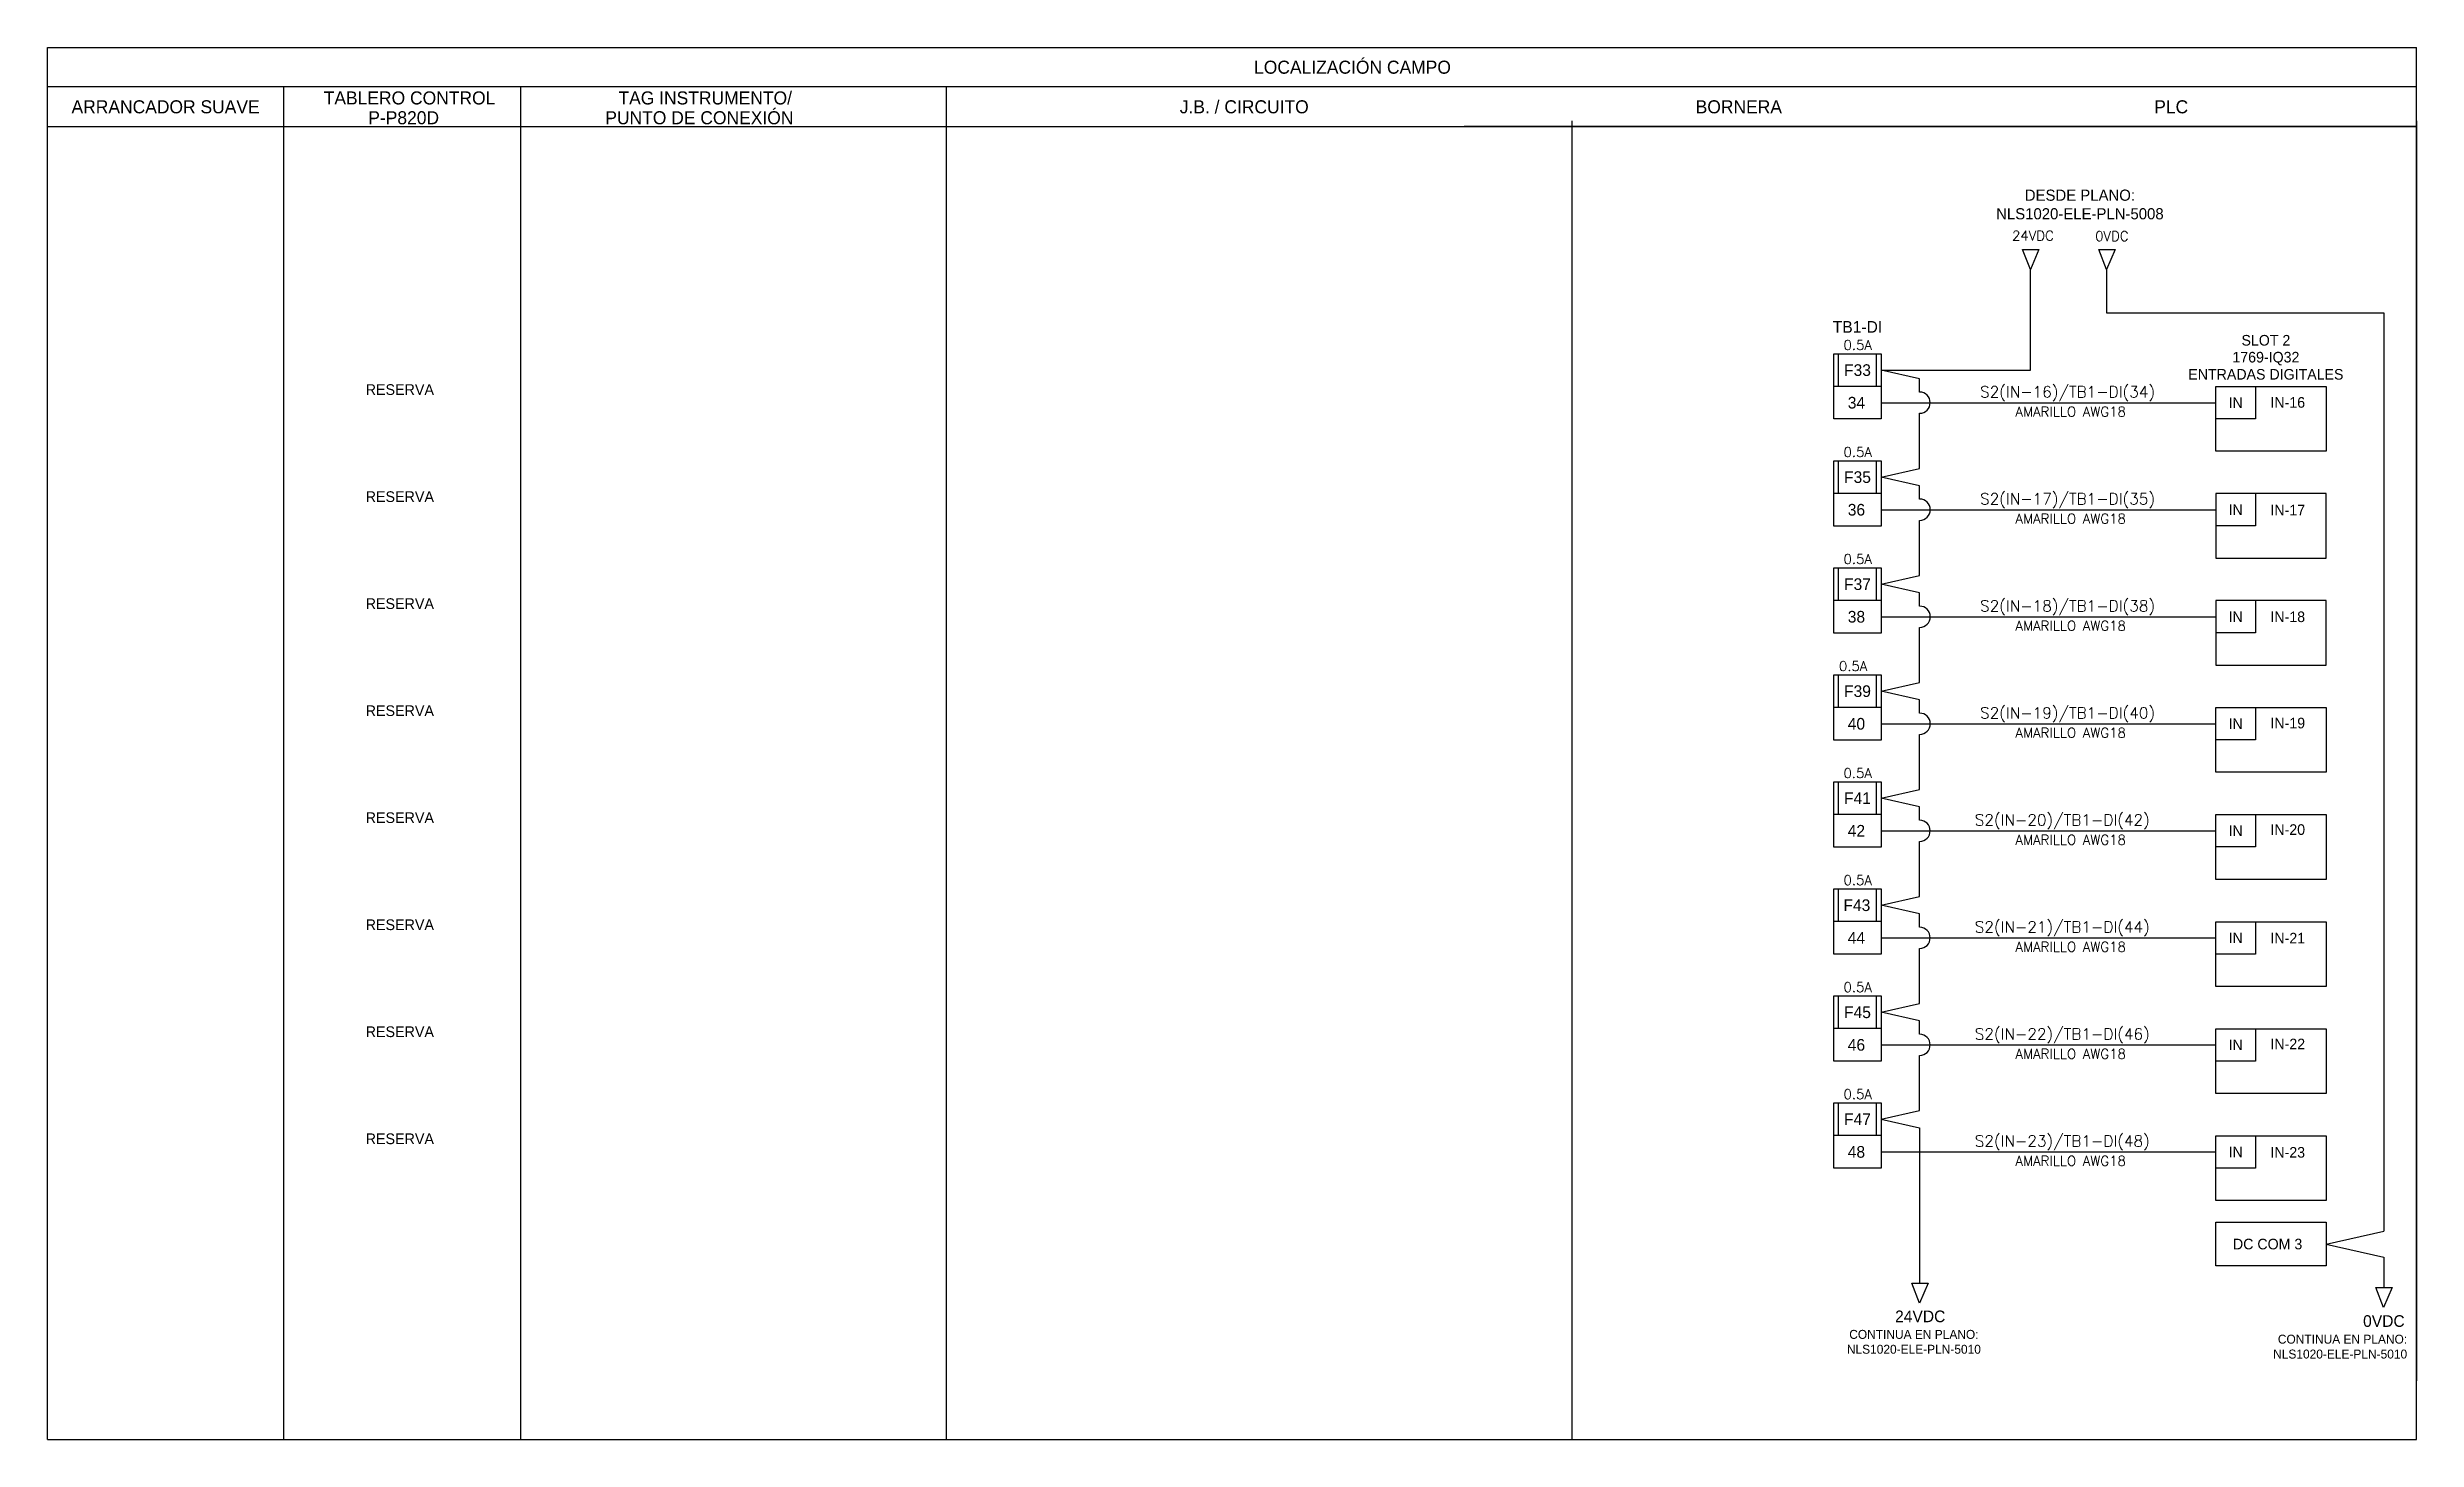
# Model space of a CAD drawing. Extents: x 3577 to 4002, y -43 to 207.
import ezdxf
from ezdxf.enums import TextEntityAlignment as Align

# ---------------------------------------------------------------- set-up
doc = ezdxf.new("R2010")
doc.units = 0
doc.header["$LTSCALE"] = 0.1
doc.header["$MEASUREMENT"] = 0
doc.layers.add('05-TEXTOS', color=7, linetype='Continuous')
doc.styles.add('F1A', font='amir.shx')
doc.styles.add('ROMANS', font='romans.shx')

msp = doc.modelspace()

# ---------------------------------------------------------------- linework, layer by layer
at = {"layer": '05-TEXTOS', "lineweight": 25}
for p, q in [((3576.81, 207.02), (4001.63, 207.02)), ((3576.81, -42.54), (3576.81, 207.02)), ((4001.63, -42.54), (4001.63, 207.02)), ((4001.63, 199.92), (3576.81, 199.92)), ((3619.21, -42.54), (3619.21, 199.92)), ((3661.61, 199.92), (3661.61, -42.54)), ((3738.03, -42.54), (3738.03, 199.92)), ((4001.63, 192.83), (4001.63, 199.92)), ((3576.81, 192.83), (4001.63, 192.83)), ((4001.63, 192.83), (3830.84, 192.83)), ((3850.16, 193.84), (3850.16, -42.54)), ((4001.63, 193.84), (4001.63, -32)), ((3905.61, 143.33), (3965.65, 143.33)), ((3905.61, 124.14), (3965.65, 124.14)), ((3905.61, 104.96), (3965.65, 104.96)), ((3905.61, 85.77), (3965.65, 85.77)), ((3905.61, 72.43), (3912.51, 73.99)), ((3912.51, 70.87), (3905.61, 72.43)), ((3912.51, 68.49), (3912.51, 70.87)), ((3905.61, 66.59), (3965.65, 66.59)), ((3912.51, 54.81), (3912.51, 64.68)), ((3905.61, 53.25), (3912.51, 54.81)), ((3912.51, 51.69), (3905.61, 53.25)), ((3912.51, 49.31), (3912.51, 51.69)), ((3905.61, 47.4), (3965.65, 47.4)), ((3912.51, 35.62), (3912.51, 45.5)), ((3905.61, 34.06), (3912.51, 35.62)), ((3912.51, 32.5), (3905.61, 34.06)), ((3912.51, 30.12), (3912.51, 32.5)), ((3905.61, 28.22), (3965.65, 28.22)), ((3912.51, 16.44), (3912.51, 26.31)), ((3905.61, 14.88), (3912.51, 16.44)), ((3905.61, 14.88), (3905.61, 14.88)), ((3905.61, 14.88), (3905.61, 14.88)), ((3905.61, 14.88), (3905.61, 14.88)), ((3905.61, 14.88), (3912.51, 13.32)), ((3912.51, 13.32), (3912.51, -14.49)), ((3905.61, 9.03), (3965.65, 9.03)), ((3985.41, -7.49), (3995.76, -5.15)), ((3985.41, -7.49), (3995.76, -9.83)), ((3995.76, -9.83), (3995.76, -15.27)), ((3576.81, -42.54), (4001.63, -42.54))]:
    msp.add_line(p, q, dxfattribs=at)
at = {"layer": '05-TEXTOS', "lineweight": 25, "ltscale": 100}
for points in [[(3933.9, 170.8), (3932.37, 167.2), (3930.97, 170.8), (3933.9, 170.8)], [(3947.57, 170.8), (3946.04, 167.2), (3944.65, 170.8), (3947.57, 170.8)], [(3914.04, -14.49), (3912.51, -18.1), (3911.12, -14.49), (3914.04, -14.49)], [(3997.22, -15.27), (3995.69, -18.88), (3994.3, -15.27), (3997.22, -15.27)]]:
    msp.add_lwpolyline(points, dxfattribs=at)
at = {"layer": '05-TEXTOS', "lineweight": 25}
msp.add_lwpolyline([(3912.51, 73.99), (3912.51, 83.87, 1), (3912.51, 87.68), (3912.51, 90.06), (3905.61, 91.62), (3912.51, 93.18), (3912.51, 103.05, 1), (3912.51, 106.86), (3912.51, 109.24), (3905.61, 110.8), (3912.51, 112.36), (3912.51, 122.24, 1), (3912.51, 126.05), (3912.51, 128.43), (3905.61, 129.99), (3912.51, 131.55), (3912.51, 141.43, 1), (3912.51, 145.23), (3912.51, 147.61), (3905.61, 149.17), (3932.37, 149.17), (3932.37, 167.2)], format="xyb", dxfattribs=at)
for points in [[(3946.04, 167.2), (3946.04, 159.46), (3995.76, 159.46), (3995.76, -5.15)], [(3905.61, 152.1), (3905.61, 140.41), (3897.13, 140.41), (3897.13, 152.1)], [(3897.13, 152.1), (3905.61, 152.1)], [(3897.96, 146.25), (3897.96, 152.1)], [(3904.79, 146.25), (3904.79, 152.1)], [(3905.61, 146.25), (3897.13, 146.25)], [(3972.72, 146.23), (3972.72, 140.43), (3965.65, 140.43)], [(3905.61, 132.91), (3905.61, 121.22), (3897.13, 121.22), (3897.13, 132.91)], [(3897.13, 132.91), (3905.61, 132.91)], [(3897.96, 127.07), (3897.96, 132.91)], [(3904.79, 127.07), (3904.79, 132.91)], [(3905.61, 127.07), (3897.13, 127.07)], [(3972.72, 127.05), (3972.72, 121.24), (3965.65, 121.24)], [(3905.61, 113.73), (3905.61, 102.04), (3897.13, 102.04), (3897.13, 113.73)], [(3897.13, 113.73), (3905.61, 113.73)], [(3897.96, 107.88), (3897.96, 113.73)], [(3904.79, 107.88), (3904.79, 113.73)], [(3905.61, 107.88), (3897.13, 107.88)], [(3972.72, 107.86), (3972.72, 102.06), (3965.65, 102.06)], [(3905.61, 94.54), (3905.61, 82.85), (3897.13, 82.85), (3897.13, 94.54)], [(3897.13, 94.54), (3905.61, 94.54)], [(3897.96, 88.7), (3897.96, 94.54)], [(3904.79, 88.7), (3904.79, 94.54)], [(3905.61, 88.7), (3897.13, 88.7)], [(3972.72, 88.67), (3972.72, 82.87), (3965.65, 82.87)], [(3905.61, 75.36), (3905.61, 63.67), (3897.13, 63.67), (3897.13, 75.36)], [(3897.13, 75.36), (3905.61, 75.36)], [(3897.96, 69.51), (3897.96, 75.36)], [(3904.79, 69.51), (3904.79, 75.36)], [(3905.61, 69.51), (3897.13, 69.51)], [(3972.72, 69.49), (3972.72, 63.69), (3965.65, 63.69)], [(3905.61, 56.17), (3905.61, 44.48), (3897.13, 44.48), (3897.13, 56.17)], [(3897.13, 56.17), (3905.61, 56.17)], [(3897.96, 50.33), (3897.96, 56.17)], [(3904.79, 50.33), (3904.79, 56.17)], [(3905.61, 50.33), (3897.13, 50.33)], [(3972.72, 50.3), (3972.72, 44.5), (3965.65, 44.5)], [(3905.61, 36.98), (3905.61, 25.29), (3897.13, 25.29), (3897.13, 36.98)], [(3897.13, 36.98), (3905.61, 36.98)], [(3897.96, 31.14), (3897.96, 36.98)], [(3904.79, 31.14), (3904.79, 36.98)], [(3905.61, 31.14), (3897.13, 31.14)], [(3972.72, 31.12), (3972.72, 25.32), (3965.65, 25.32)], [(3905.61, 17.8), (3905.61, 6.11), (3897.13, 6.11), (3897.13, 17.8)], [(3897.13, 17.8), (3905.61, 17.8)], [(3897.96, 11.95), (3897.96, 17.8)], [(3904.79, 11.95), (3904.79, 17.8)], [(3905.61, 11.95), (3897.13, 11.95)], [(3972.72, 11.93), (3972.72, 6.13), (3965.65, 6.13)]]:
    msp.add_lwpolyline(points, dxfattribs=at)
for points in [[(3965.65, 146.23), (3985.41, 146.23), (3985.41, 134.63), (3965.65, 134.63)], [(3965.65, 115.44), (3985.41, 115.44), (3985.41, 127.05), (3965.65, 127.05)], [(3965.65, 96.25), (3985.41, 96.25), (3985.41, 107.86), (3965.65, 107.86)], [(3985.41, 77.07), (3965.65, 77.07), (3965.65, 88.67), (3985.41, 88.67)], [(3985.41, 57.88), (3965.65, 57.88), (3965.65, 69.49), (3985.41, 69.49)], [(3985.41, 38.7), (3965.65, 38.7), (3965.65, 50.3), (3985.41, 50.3)], [(3985.41, 19.51), (3965.65, 19.51), (3965.65, 31.12), (3985.41, 31.12)], [(3985.41, 0.33), (3965.65, 0.33), (3965.65, 11.93), (3985.41, 11.93)], [(3985.41, -11.4), (3965.65, -11.4), (3965.65, -3.58), (3985.41, -3.58)]]:
    msp.add_lwpolyline(points, close=True, dxfattribs=at)
for centre in [(3912.51, 66.59), (3912.51, 47.4), (3912.51, 28.22)]:
    msp.add_arc(centre, 1.9, 270, 90, dxfattribs=at)

# ---------------------------------------------------------------- texts
at = {"layer": '05-TEXTOS', "lineweight": 25, "style": 'F1A'}
for s, height, p in [('LOCALIZACIÓN CAMPO', 2.34, (3810.82, 203.47)), ('ARRANCADOR SUAVE', 2.34, (3598, 196.37)), ('TABLERO CONTROL', 2.34, (3641.74, 197.96)), ('P-P820D', 2.34, (3640.69, 194.41)), ('PUNTO DE CONEXIÓN', 2.34, (3693.71, 194.41)), ('TAG INSTRUMENTO/', 2.34, (3694.76, 197.96)), ('J.B. / CIRCUITO', 2.34, (3791.41, 196.37)), ('BORNERA', 2.34, (3880.09, 196.37)), ('PLC', 2.34, (3957.62, 196.37)), ('TB1-DI', 2.091, (3901.37, 156.92)), ('SLOT 2', 1.901, (3974.6, 154.52)), ('F33', 2.091, (3901.37, 149.17)), ('ENTRADAS DIGITALES', 1.9006, (3974.6, 148.42)), ('1769-IQ32', 1.901, (3974.6, 151.49)), ('34', 2.091, (3901.18, 143.33)), ('IN', 1.901, (3969.18, 143.33)), ('IN-16', 1.901, (3978.52, 143.38)), ('F35', 2.091, (3901.37, 129.99)), ('36', 2.091, (3901.18, 124.14)), ('IN', 1.901, (3969.18, 124.14)), ('IN-17', 1.901, (3978.52, 124.08)), ('F37', 2.091, (3901.37, 110.8)), ('38', 2.091, (3901.18, 104.96)), ('IN', 1.901, (3969.18, 104.96)), ('IN-18', 1.901, (3978.52, 104.95)), ('F39', 2.091, (3901.37, 91.62)), ('40', 2.091, (3901.18, 85.77)), ('IN', 1.901, (3969.18, 85.77)), ('IN-19', 1.901, (3978.52, 85.9)), ('F41', 2.091, (3901.37, 72.43)), ('42', 2.091, (3901.18, 66.59)), ('IN', 1.901, (3969.18, 66.59)), ('IN-20', 1.901, (3978.52, 66.81)), ('F43', 2.091, (3901.26, 53.25)), ('44', 2.091, (3901.18, 47.4)), ('IN', 1.901, (3969.18, 47.4)), ('IN-21', 1.901, (3978.52, 47.35)), ('F45', 2.091, (3901.37, 34.06)), ('46', 2.091, (3901.18, 28.22)), ('IN', 1.901, (3969.18, 28.22)), ('IN-22', 1.901, (3978.52, 28.37)), ('F47', 2.091, (3901.37, 14.88)), ('48', 2.091, (3901.18, 9.03)), ('IN', 1.901, (3969.18, 9.03)), ('IN-23', 1.901, (3978.52, 8.95)), ('DC COM 3', 1.901, (3974.91, -7.49)), ('24VDC', 2.091, (3912.62, -20.45)), ('0VDC', 2.091, (3995.76, -21.29))]:
    msp.add_text(s, height=height, dxfattribs=at).set_placement(p, align=Align.MIDDLE_CENTER)
at = {"layer": '05-TEXTOS', "lineweight": 25, "style": 'ROMANS'}
for s, p in [('24VDC', (3932.83, 172.4)), ('0VDC', (3946.99, 172.31)), ('0.5A', (3901.41, 152.8)), ('0.5A', (3901.41, 133.61)), ('0.5A', (3901.41, 114.43)), ('0.5A', (3900.59, 95.24)), ('0.5A', (3901.41, 76.06)), ('0.5A', (3901.41, 56.87)), ('0.5A', (3901.41, 37.69)), ('0.5A', (3901.41, 18.5))]:
    msp.add_text(s, height=1.75, dxfattribs=at).set_placement(p, align=Align.CENTER)
for s, height, p in [('S2(IN-16)/TB1-DI(34)', 2, (3923.36, 144.27)), ('AMARILLO AWG18', 1.75, (3929.7, 140.85)), ('S2(IN-17)/TB1-DI(35)', 2, (3923.36, 125.09)), ('AMARILLO AWG18', 1.75, (3929.7, 121.66)), ('S2(IN-18)/TB1-DI(38)', 2, (3923.36, 105.9)), ('AMARILLO AWG18', 1.75, (3929.7, 102.47)), ('S2(IN-19)/TB1-DI(40)', 2, (3923.36, 86.72)), ('AMARILLO AWG18', 1.75, (3929.7, 83.29)), ('S2(IN-20)/TB1-DI(42)', 2, (3922.41, 67.53)), ('AMARILLO AWG18', 1.75, (3929.7, 64.1)), ('S2(IN-21)/TB1-DI(44)', 2, (3922.41, 48.35)), ('AMARILLO AWG18', 1.75, (3929.7, 44.92)), ('S2(IN-22)/TB1-DI(46)', 2, (3922.41, 29.16)), ('AMARILLO AWG18', 1.75, (3929.7, 25.73)), ('S2(IN-23)/TB1-DI(48)', 2, (3922.41, 9.98)), ('AMARILLO AWG18', 1.75, (3929.7, 6.55))]:
    msp.add_text(s, height=height, dxfattribs=at).set_placement(p)
at = {"layer": '05-TEXTOS', "lineweight": 25, "attachment_point": 1, "style": 'F1A'}
for s, insert, char_height, width in [('\\pxqc;DESDE PLANO:\\PNLS1020-ELE-PLN-5008', (3906.65, 181.53), 2, 69.202), ('\\pxqc;CONTINUA EN PLANO:\\PNLS1020-ELE-PLN-5010', (3896.81, -22.88), 1.6, 29.346), ('\\pxqr;CONTINUA EN PLANO:\\PNLS1020-ELE-PLN-5010', (3970.58, -23.74), 1.6, 29.346)]:
    msp.add_mtext(s, dxfattribs=dict(at, insert=insert, char_height=char_height, width=width))
at = {"layer": '05-TEXTOS', "lineweight": 25, "ltscale": 0.1, "char_height": 2.0907, "width": 43.3753, "attachment_point": 5, "style": 'F1A'}
for insert in [(3640, 145.67), (3640, 126.48), (3640, 107.3), (3640, 88.11), (3640, 68.93), (3640, 49.74), (3640, 30.56), (3640, 11.37)]:
    msp.add_mtext('{\\fAller|b0|i0|c0|p0;\\H0.91667x;RESERVA}', dxfattribs=dict(at, insert=insert))

doc.saveas('drawing.dxf')
